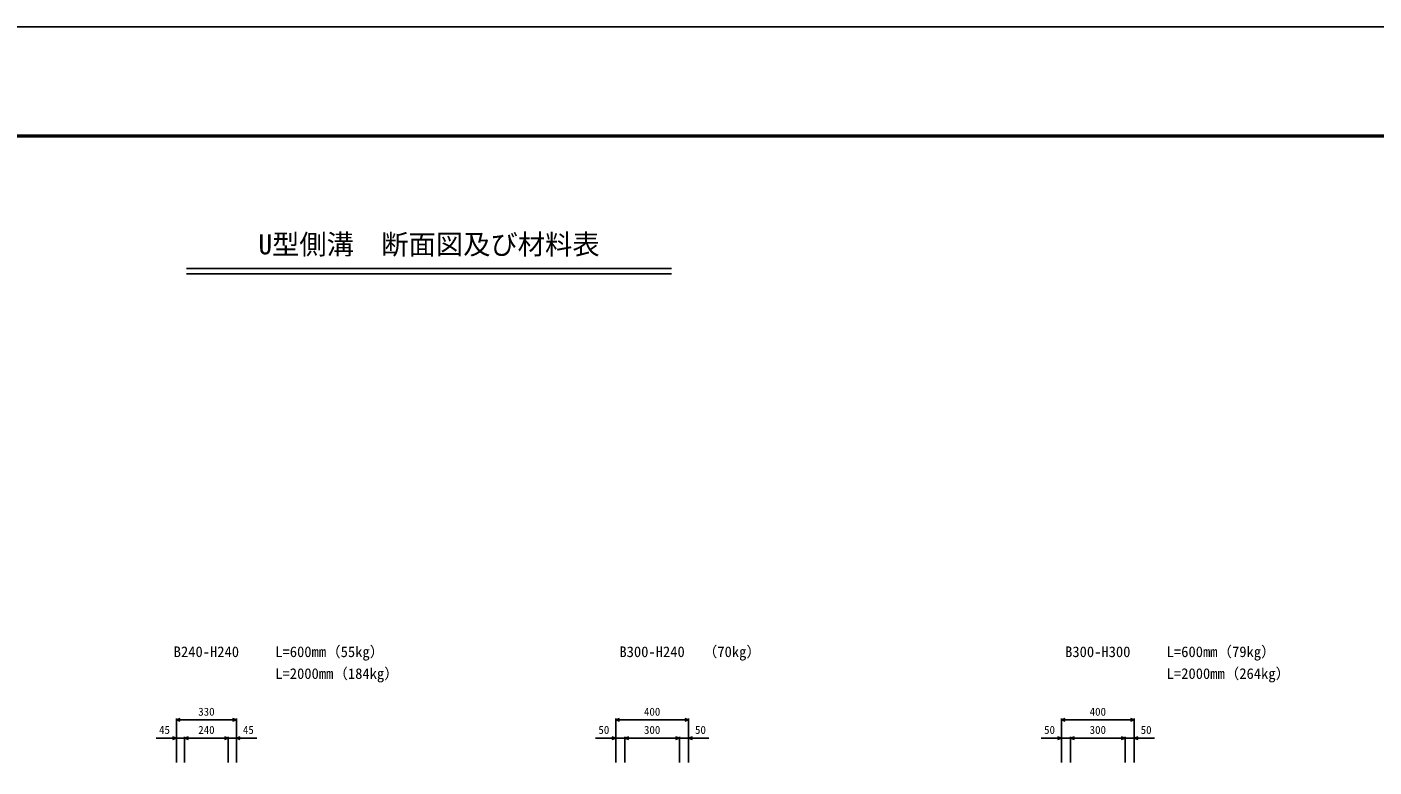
# Model space of a CAD drawing. Units: millimetres, scale not verified. Extents: x -25200 to 25200, y -8910 to 8910.
# Drawn here: x 10390 to 17795, y 4841 to 8910 of the extents above; entities that cross this region are included whole.
import ezdxf
from ezdxf.enums import TextEntityAlignment as Align

# ---------------------------------------------------------------- set-up
doc = ezdxf.new("R2010")
doc.units = ezdxf.units.MM
doc.header["$LTSCALE"] = 30
for name, color, linetype, lineweight in [('0-0_DIM', 7, 'Continuous', 25), ('0-1_Defpoints', 5, 'Continuous', 25), ('0-6_TXT', 7, 'Continuous', 25), ('0-7_WAKU', 3, 'Continuous', 25)]:
    doc.layers.add(name, color=color, linetype=linetype, lineweight=lineweight)
doc.styles.add('ＭＳ ゴシック', font='')
doc.styles.get('ＭＳ ゴシック').set_extended_font_data('MS Gothic')

msp = doc.modelspace()

# ---------------------------------------------------------------- linework, layer by layer
at = {"layer": '0-0_DIM'}
for p, q in [((11211.65, 5107.17), (11211.65, 4865.95)), ((11541.65, 5099.67), (11211.65, 5099.67)), ((11541.65, 5107.17), (11541.65, 4865.95)), ((13626.65, 5107.17), (13626.65, 4865.95)), ((14026.65, 5099.67), (13626.65, 5099.67)), ((14026.65, 5107.17), (14026.65, 4865.95)), ((16076.65, 5107.17), (16076.65, 4865.95)), ((16476.65, 5099.67), (16076.65, 5099.67)), ((16476.65, 5107.17), (16476.65, 4865.95)), ((11099.89, 4999.67), (11211.65, 4999.67)), ((11256.65, 4999.67), (11211.65, 4999.67)), ((11256.65, 5007.17), (11256.65, 4865.95)), ((11256.65, 4999.67), (11496.65, 4999.67)), ((11496.65, 5007.17), (11496.65, 4865.95)), ((11496.65, 4999.67), (11541.65, 4999.67)), ((11653.41, 4999.67), (11541.65, 4999.67)), ((13514.89, 4999.67), (13626.65, 4999.67)), ((13676.65, 4999.67), (13626.65, 4999.67)), ((13676.65, 5007.17), (13676.65, 4865.95)), ((13676.65, 4999.67), (13976.65, 4999.67)), ((13976.65, 5007.17), (13976.65, 4865.95)), ((13976.65, 4999.67), (14026.65, 4999.67)), ((14138.41, 4999.67), (14026.65, 4999.67)), ((15964.89, 4999.67), (16076.65, 4999.67)), ((16126.65, 4999.67), (16076.65, 4999.67)), ((16126.65, 5007.17), (16126.65, 4865.95)), ((16126.65, 4999.67), (16426.65, 4999.67)), ((16426.65, 5007.17), (16426.65, 4865.95)), ((16426.65, 4999.67), (16476.65, 4999.67)), ((16588.41, 4999.67), (16476.65, 4999.67))]:
    msp.add_line(p, q, dxfattribs=at)
for points in [[(11232.79, 5091.98), (11211.65, 5099.67), (11232.79, 5107.37)], [(11520.5, 5107.37), (11541.65, 5099.67), (11520.5, 5091.98)], [(13647.79, 5091.98), (13626.65, 5099.67), (13647.79, 5107.37)], [(14005.5, 5107.37), (14026.65, 5099.67), (14005.5, 5091.98)], [(16097.79, 5091.98), (16076.65, 5099.67), (16097.79, 5107.37)], [(16455.5, 5107.37), (16476.65, 5099.67), (16455.5, 5091.98)], [(11190.5, 5007.37), (11211.65, 4999.67), (11190.5, 4991.98)], [(11277.79, 4991.98), (11256.65, 4999.67), (11277.79, 5007.37)], [(11475.5, 5007.37), (11496.65, 4999.67), (11475.5, 4991.98)], [(11562.79, 5007.37), (11541.65, 4999.67), (11562.79, 4991.98)], [(13605.5, 5007.37), (13626.65, 4999.67), (13605.5, 4991.98)], [(13697.79, 4991.98), (13676.65, 4999.67), (13697.79, 5007.37)], [(13955.5, 5007.37), (13976.65, 4999.67), (13955.5, 4991.98)], [(14047.79, 5007.37), (14026.65, 4999.67), (14047.79, 4991.98)], [(16055.5, 5007.37), (16076.65, 4999.67), (16055.5, 4991.98)], [(16147.79, 4991.98), (16126.65, 4999.67), (16147.79, 5007.37)], [(16405.5, 5007.37), (16426.65, 4999.67), (16405.5, 4991.98)], [(16497.79, 5007.37), (16476.65, 4999.67), (16497.79, 4991.98)]]:
    msp.add_lwpolyline(points, dxfattribs=at)
at = {"layer": '0-1_Defpoints'}
msp.add_lwpolyline([(0, -8910), (25200, -8910), (25200, 8910), (0, 8910)], close=True, dxfattribs=at)
at = {"layer": '0-6_TXT'}
for p, q in [((11267.45, 7581.59), (13932.55, 7581.59)), ((11267.45, 7552.79), (13932.55, 7552.79))]:
    msp.add_line(p, q, dxfattribs=at)
at = {"layer": '0-7_WAKU', "lineweight": 50}
msp.add_lwpolyline([(600, -8310), (24600, -8310), (24600, 8310), (600, 8310)], close=True, dxfattribs=at)

# ---------------------------------------------------------------- texts
at = {"layer": '0-0_DIM', "style": 'ＭＳ ゴシック'}
for s, p in [('330', (11331.65, 5109.67)), ('400', (13781.65, 5109.67)), ('400', (16231.65, 5109.67)), ('45', (11116.13, 5009.67)), ('240', (11331.65, 5009.67)), ('45', (11577.17, 5009.67)), ('50', (13531.13, 5009.67)), ('300', (13781.65, 5009.67)), ('50', (14062.17, 5009.67)), ('50', (15981.13, 5009.67)), ('300', (16231.65, 5009.67)), ('50', (16512.17, 5009.67))]:
    msp.add_text(s, height=43.99, dxfattribs=at).set_placement(p, align=Align.BOTTOM_LEFT)
at = {"layer": '0-6_TXT', "style": 'ＭＳ ゴシック'}
for s, height, p in [('U型側溝\u3000断面図及び材料表', 110, (11662.5, 7626.59)), ('B240-H240', 58.65, (11196.65, 5427.54)), ('L=600mm（55kg）', 58.65, (11755.02, 5427.54)), ('B300-H240', 58.65, (13646.65, 5427.54)), ('（70kg）', 58.65, (14105.02, 5427.54)), ('B300-H300', 58.65, (16096.65, 5427.54)), ('L=600mm（79kg）', 58.65, (16655.02, 5427.54)), ('L=2000mm（184kg）', 58.65, (11755.02, 5307.54)), ('L=2000mm（264kg）', 58.65, (16655.02, 5307.54))]:
    msp.add_text(s, height=height, dxfattribs=at).set_placement(p, align=Align.BOTTOM_LEFT)

doc.saveas('drawing.dxf')
